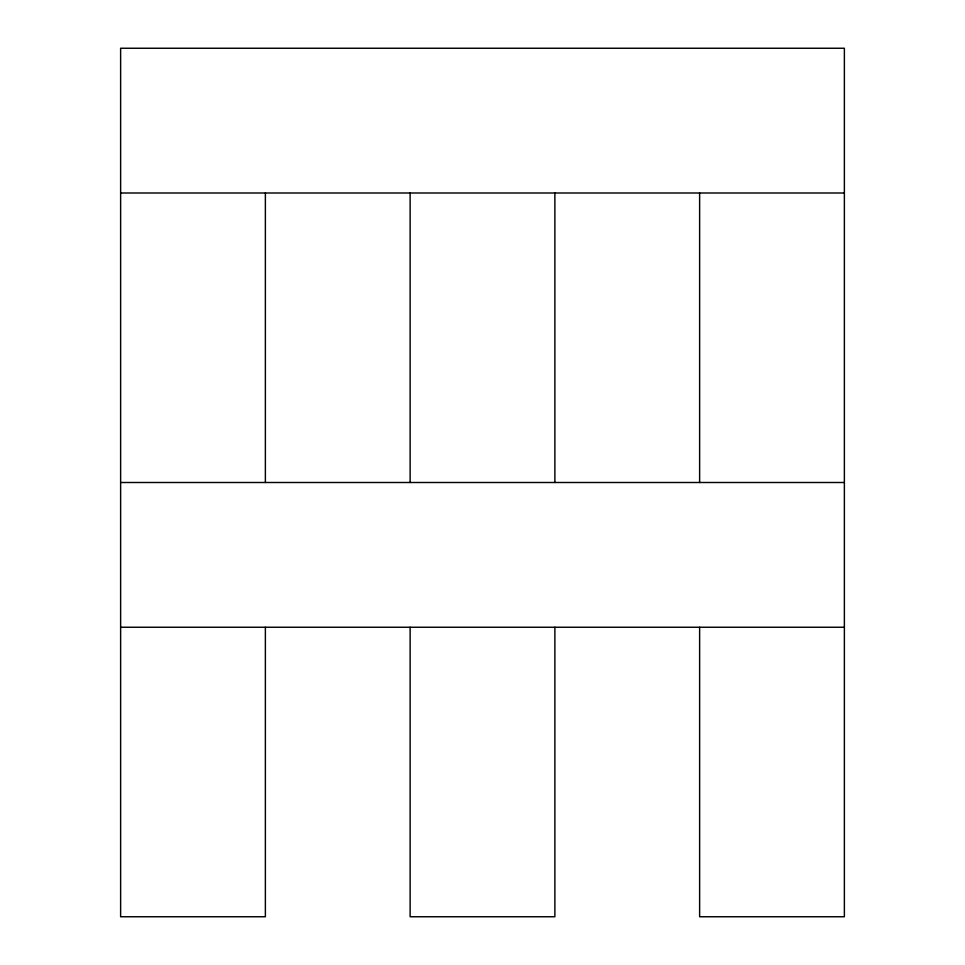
<?xml version="1.0" encoding="UTF-8"?>
<svg xmlns="http://www.w3.org/2000/svg" width="965" height="965" viewBox="0 0 965 965"><rect width="100%" height="100%" fill="white"/><g stroke="black" fill="none" stroke-linecap="round" stroke-linejoin="round"><path stroke-width="1.45" d="M120.625 193L844.375 193M120.625 482.5L844.375 482.5M120.625 627.25L844.375 627.25M699.625 193L699.625 482.5M699.625 627.25L699.625 916.75L844.375 916.75L844.375 48.25L120.625 48.25L120.625 916.75L265.375 916.75L265.375 627.25M554.875 193L554.875 482.5M554.875 627.25L554.875 916.75L410.125 916.75L410.125 627.25M410.125 193L410.125 482.5M265.375 193L265.375 482.5"/></g></svg>
